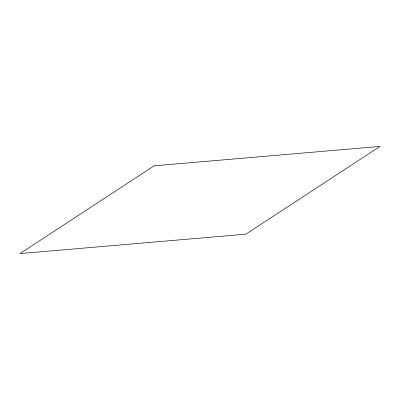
<?xml version="1.0" encoding="UTF-8"?>
<svg xmlns="http://www.w3.org/2000/svg" width="400" height="400" viewBox="0 0 400 400"><rect width="100%" height="100%" fill="white"/><g stroke="black" fill="none" stroke-linecap="round" stroke-linejoin="round"><path stroke-width="0.6" d="M154.115 165.84L20 253.58L245.885 234.16L380 146.42L154.115 165.84"/></g></svg>
